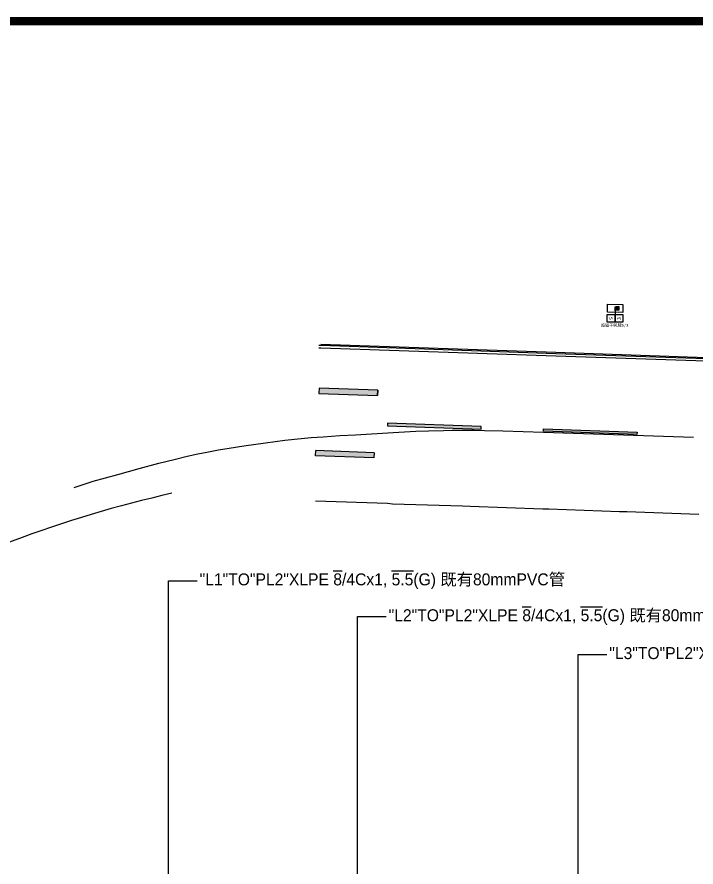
# Model space of a CAD drawing. Extents: x 71210 to 87171, y -11349 to 219.
# Drawn here: x 74788 to 77403, y -3053 to 219 of the extents above; entities that cross this region are included whole.
import ezdxf
from ezdxf.enums import TextEntityAlignment as Align

# ---------------------------------------------------------------- set-up
doc = ezdxf.new("R2010")
doc.units = 0
for name, color, linetype in [('圖框', 7, 'Continuous'), ('建築', 7, 'Continuous'), ('文字', 6, 'Continuous')]:
    doc.layers.add(name, color=color, linetype=linetype)
doc.styles.add('STYLE1', font='')
doc.styles.add('新細明體', font='')
doc.styles.add('細明體', font='')
doc.styles.get('STYLE1').set_extended_font_data('MingLiU')
doc.styles.get('新細明體').set_extended_font_data('新細明體')
doc.styles.get('細明體').set_extended_font_data('細明體')

msp = doc.modelspace()

# ---------------------------------------------------------------- hatches: boundary and pattern name
at = {"layer": '建築', "ltscale": 1000}
for points in [[(76176, -1238.1), (76177.2, -1217.7), (75952.3, -1210.1), (75951, -1230.1)], [(76215.5, -1345.2), (76215.2, -1354.3), (76575.6, -1367.4), (76575.7, -1357.7)], [(77175.5, -1387.8), (77175.9, -1378.6), (76815.9, -1366.3), (76815.4, -1374.8)], [(76162.1, -1477.9), (76163.4, -1458.3), (75938.4, -1450), (75937.2, -1470)]]:
    msp.add_hatch(color=256, dxfattribs=at).paths.add_polyline_path(points)

# ---------------------------------------------------------------- linework, layer by layer
at = {"linetype": 'Continuous', "elevation": 24.8}
msp.add_lwpolyline([(77093.9, -908.8), (77106.4, -908.8), (77106.4, -896.3), (77093.9, -896.3)], close=True, dxfattribs=at)
at = {"color": 7, "linetype": 'Continuous', "elevation": 24.8}
for points in [[(77096.4, -898.8), (77103.9, -898.8)], [(77096.4, -898.8), (77096.4, -906.3)], [(77096.4, -902.5), (77102.6, -902.5)], [(77096.4, -906.3), (77103.9, -906.3)]]:
    msp.add_lwpolyline(points, dxfattribs=at)
at = {"layer": '圖框', "const_width": 32.6}
msp.add_lwpolyline([(87154.9, 202.6), (87154.9, -11332.3), (71266.1, -11332.3), (71266.1, 202.6)], close=True, dxfattribs=at)
at = {"layer": '建築', "ltscale": 1000}
for p, q in [((77061.6, -917.9, 24.4), (77061.5, -886.4, 24.4)), ((77061.5, -886.4, 24.4), (77120.8, -887.9, 24.4)), ((77092.7, -898.5, 36.6), (77089.7, -898.5, 36.6)), ((77089.7, -898.5, 36.6), (77089.8, -911.9, 36.6)), ((77089.8, -911.9, 36.6), (77092.8, -911.8, 36.6)), ((77091.3, -911.9, 36.6), (77091.3, -926.3, 36.6)), ((77092.8, -911.8, 36.6), (77092.7, -898.5, 36.6)), ((77120.8, -887.9, 24.4), (77120.8, -918.3, 24.4)), ((77061.1, -956.2, 36.6), (77061.3, -926.2, 36.6)), ((77061.3, -926.2, 36.6), (77091.3, -926.3, 36.6)), ((77120.8, -918.3, 24.4), (77061.6, -917.9, 24.4)), ((77091.1, -956.3, 36.6), (77091.3, -926.3, 36.6)), ((77091.3, -926.3, 36.6), (77091.1, -956.3, 36.6)), ((77091.3, -926.3, 36.6), (77121.3, -926.4, 36.6)), ((77121.3, -926.4, 36.6), (77121.1, -956.4, 36.6)), ((77091.1, -956.3, 36.6), (77061.1, -956.2, 36.6)), ((77121.1, -956.4, 36.6), (77091.1, -956.3, 36.6)), ((75959.7, -1046, -12.7), (75950.7, -1046.2, -12.7)), ((76863.3, -1072, -12.7), (75958, -1042.1, -12.7)), ((76863.5, -1077.1, -12.7), (75959.7, -1046, -12.7)), ((75958.7, -1055.3, -12.7), (75950.3, -1055.3, -12.7)), ((76863.3, -1086.2, -12.7), (75958.7, -1055.3, -12.7)), ((77615.8, -1098.6, -12.7), (76863.3, -1072, -12.7)), ((78019.2, -1116.6, -12.7), (76863.5, -1077.1, -12.7)), ((78019, -1125.7, -12.7), (76863.3, -1086.2, -12.7)), ((75952.3, -1210.1, -12.7), (75951, -1230.1, -12.7)), ((76177.2, -1217.7, -12.7), (75952.3, -1210.1, -12.7)), ((75951, -1230.1, -12.7), (76176, -1238.1, -12.7)), ((76176, -1238.1, -12.7), (76177.2, -1217.7, -12.7)), ((76177.4, -1217.8, -12.7), (76176, -1237.8, -12.7)), ((76215.5, -1345.2, -12.7), (76215.2, -1354.3, -12.7)), ((76215.2, -1354.3, -12.7), (76575.6, -1367.4, -12.7)), ((76575.7, -1357.7, -12.7), (76215.5, -1345.2, -12.7)), ((76323.9, -1375.4, 23.3), (76373.2, -1374.1, 23.3)), ((76373.2, -1374.1, 23.3), (76430.5, -1372.7, 23.3)), ((76430.5, -1372.7, 23.3), (76464.4, -1371.9, 23.3)), ((76464.4, -1371.9, 23.3), (76504.8, -1371.3, 23.3)), ((76504.8, -1371.3, 23.3), (76547.7, -1371.5, 23.3)), ((76547.7, -1371.5, 23.3), (76587.9, -1372.3, 23.3)), ((76575.6, -1367.4, -12.7), (76575.7, -1357.7, -12.7)), ((76587.9, -1372.3, 23.3), (76658.9, -1373.5, 23.3)), ((76658.9, -1373.5, 23.3), (76815.5, -1379.3, 23.3)), ((76815.4, -1374.8, -12.7), (76815.9, -1366.3, -12.7)), ((76815.9, -1366.3, -12.7), (77175.9, -1378.6, -12.7)), ((75819.7, -1409.8, 23.3), (75883, -1403.4, 23.3)), ((75883, -1403.4, 23.3), (75921.3, -1400.2, 23.3)), ((75921.3, -1400.2, 23.3), (75967.3, -1396.8, 23.3)), ((75967.3, -1396.8, 23.3), (76031.7, -1392.6, 23.3)), ((76031.7, -1392.6, 23.3), (76092.1, -1388.9, 23.3)), ((76092.1, -1388.9, 23.3), (76236.5, -1380.3, 23.3)), ((76236.5, -1380.3, 23.3), (76323.9, -1375.4, 23.3)), ((77175.5, -1387.8, -12.7), (76815.4, -1374.8, -12.7)), ((76815.5, -1379.3, 23.3), (77393.2, -1399.1, 23.3)), ((77175.9, -1378.6, -12.7), (77175.5, -1387.8, -12.7)), ((75605.3, -1440.4, 23.3), (75661.6, -1431.4, 23.3)), ((75661.6, -1431.4, 23.3), (75744.8, -1419.8, 23.3)), ((75744.8, -1419.8, 23.3), (75819.7, -1409.8, 23.3)), ((75392.9, -1483.8, 23.3), (75443.7, -1471.9, 23.3)), ((75443.7, -1471.9, 23.3), (75485.2, -1463.2, 23.3)), ((75485.2, -1463.2, 23.3), (75519.3, -1456.2, 23.3)), ((75519.3, -1456.2, 23.3), (75564.3, -1447.7, 23.3)), ((75564.3, -1447.7, 23.3), (75605.3, -1440.4, 23.3)), ((75937.2, -1470, -12.7), (75938.4, -1450, -12.7)), ((76162.1, -1477.9, -12.7), (75937.2, -1470, -12.7)), ((76163.4, -1458.3, -12.7), (75938.4, -1450, -12.7)), ((76163.4, -1458.3, -12.7), (76162.1, -1477.9, -12.7)), ((75258.6, -1519.4, 23.3), (75334.9, -1498.9, 23.3)), ((75334.9, -1498.9, 23.3), (75392.9, -1483.8, 23.3)), ((75176.3, -1541.7, 23.3), (75258.6, -1519.4, 23.3)), ((75008.1, -1592.4, 23.3), (75081.7, -1567.2, 23.3)), ((75081.7, -1567.2, 23.3), (75176.3, -1541.7, 23.3)), ((75937.4, -1643, -12.7), (76214.5, -1653.1, -12.7)), ((76214.5, -1653.1, -12.7), (76234.2, -1654.8, -12.7)), ((76234.2, -1654.8, -12.7), (76504, -1662.3, -12.7)), ((76504, -1662.3, -12.7), (76532.8, -1663.9, -12.7)), ((76532.8, -1663.9, -12.7), (76813.1, -1674.1, -12.7)), ((76813.1, -1674.1, -12.7), (76835.9, -1674.6, -12.7)), ((76835.9, -1674.6, -12.7), (77108, -1684, -12.7)), ((77108, -1684, -12.7), (77136.3, -1684.3, -12.7)), ((77136.3, -1684.3, -12.7), (77413.1, -1694.4, -12.7))]:
    msp.add_line(p, q, dxfattribs=at)
msp.add_arc((76475.2, -6372.8, -12.7), 4882, 102.9021, 117.9776, dxfattribs=at)
at = {"layer": '文字'}
for p, q in [((75372.2, -4616.4, -12.7), (75372.2, -1951.2, 15.7)), ((75372.2, -1951.2, 15.7), (75482.1, -1951.2, 15.7)), ((76099.8, -4601.4, 18.8), (76099.8, -2089.3, 47.1)), ((76099.8, -2089.3, 47.1), (76209.7, -2089.3, 47.1)), ((76949.4, -4576, 15.7), (76949.4, -2235.1, 44)), ((76949.4, -2235.1, 44), (77059.3, -2235.1, 44))]:
    msp.add_line(p, q, dxfattribs=at)

# ---------------------------------------------------------------- texts
at = {"layer": '建築', "ltscale": 1000, "style": 'STYLE1'}
for s, rotation, p in [('5', 269.7584, (77075.1, -941.4, 85.4)), ('3', 89.7584, (77106.2, -941.7, 85.4))]:
    msp.add_text(s, height=15, rotation=rotation, dxfattribs=at).set_placement(p, align=Align.MIDDLE)
at = {"layer": '建築', "style": '細明體'}
msp.add_text('跑道千呎牌5/3', height=11.25, dxfattribs=at).set_placement((77037.3, -973.5, -11.3))
at = {"layer": '文字', "style": '新細明體'}
for s, p in [('"L1"TO"PL2"XLPE %%O8%%O/4Cx1, %%O5.5%%O(G) 既有80mmPVC管', (75491.7, -1968.9, 22.4)), ('"L2"TO"PL2"XLPE %%O8%%O/4Cx1, %%O5.5%%O(G) 既有80mmPVC管', (76219.4, -2107, 53.9)), ('"L3"TO"PL2"XLPE %%O8%%O/4Cx1, %%O5.5%%O(G) 既有80mmPVC管', (77069, -2252.8, 50.8))]:
    msp.add_text(s, height=46.081, dxfattribs=at).set_placement(p)

doc.saveas('drawing.dxf')
